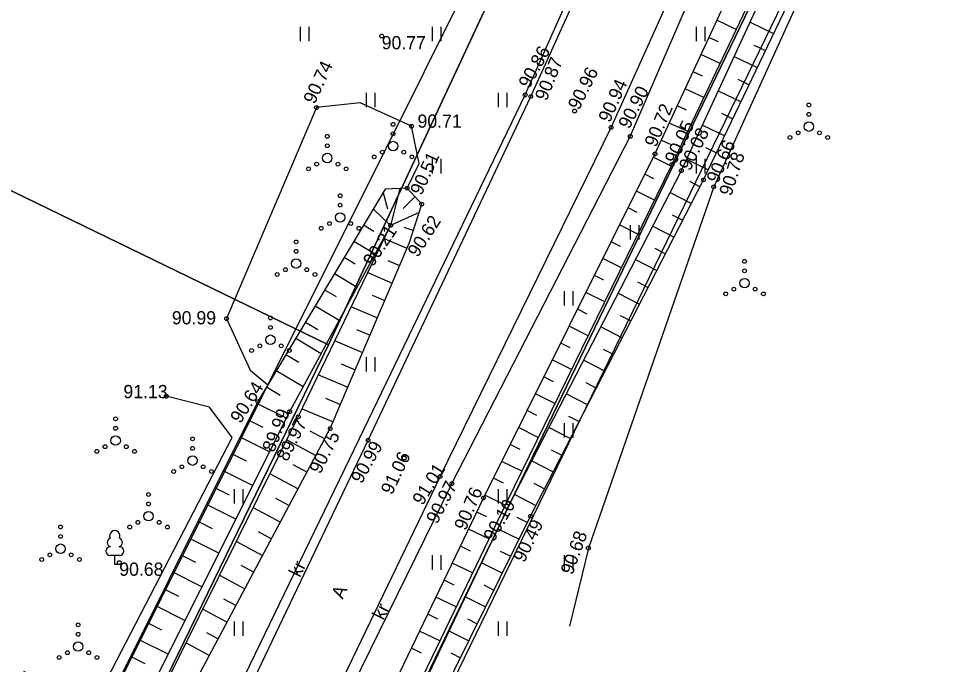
# Model space of a CAD drawing. Extents: x 629029 to 641990, y 6443658 to 6449700.
# Drawn here: x 636904.34 to 636953.28, y 6445213.09 to 6445247.32 of the extents above; entities that cross this region are included whole.
import ezdxf

# ---------------------------------------------------------------- set-up
doc = ezdxf.new("R2010")
doc.units = 0
for name, color, linetype in [('HALJASTUS', 7, 'Continuous'), ('KORGUS-EH2000', 7, 'Continuous'), ('MOOTPIIR', 7, 'Continuous'), ('PIIR', 7, 'Continuous'), ('PUU', 7, 'Continuous'), ('RELJEEF', 7, 'Continuous'), ('TEE', 7, 'Continuous')]:
    doc.layers.add(name, color=color, linetype=linetype)

msp = doc.modelspace()

# ---------------------------------------------------------------- linework, layer by layer
at = {"layer": 'HALJASTUS'}
for p, q in [((636919.272, 6445246.881), (636919.272, 6445246.119)), ((636919.728, 6445246.881), (636919.728, 6445246.119)), ((636926.272, 6445246.881), (636926.272, 6445246.119)), ((636926.728, 6445246.881), (636926.728, 6445246.119)), ((636940.272, 6445246.881), (636940.272, 6445246.119)), ((636940.728, 6445246.881), (636940.728, 6445246.119)), ((636922.772, 6445243.381), (636922.772, 6445242.619)), ((636923.228, 6445243.381), (636923.228, 6445242.619)), ((636929.772, 6445243.381), (636929.772, 6445242.619)), ((636930.228, 6445243.381), (636930.228, 6445242.619)), ((636926.272, 6445239.881), (636926.272, 6445239.119)), ((636926.728, 6445239.881), (636926.728, 6445239.119)), ((636940.272, 6445239.881), (636940.272, 6445239.119)), ((636940.728, 6445239.881), (636940.728, 6445239.119)), ((636936.772, 6445236.381), (636936.772, 6445235.619)), ((636937.228, 6445236.381), (636937.228, 6445235.619)), ((636933.272, 6445232.881), (636933.272, 6445232.119)), ((636933.728, 6445232.881), (636933.728, 6445232.119)), ((636922.772, 6445229.381), (636922.772, 6445228.619)), ((636923.228, 6445229.381), (636923.228, 6445228.619)), ((636933.272, 6445225.881), (636933.272, 6445225.119)), ((636933.728, 6445225.881), (636933.728, 6445225.119)), ((636915.772, 6445222.381), (636915.772, 6445221.619)), ((636916.228, 6445222.381), (636916.228, 6445221.619)), ((636929.772, 6445222.381), (636929.772, 6445221.619)), ((636930.228, 6445222.381), (636930.228, 6445221.619)), ((636926.272, 6445218.881), (636926.272, 6445218.119)), ((636926.728, 6445218.881), (636926.728, 6445218.119)), ((636933.272, 6445218.881), (636933.272, 6445218.119)), ((636933.728, 6445218.881), (636933.728, 6445218.119)), ((636915.772, 6445215.381), (636915.772, 6445214.619)), ((636916.228, 6445215.381), (636916.228, 6445214.619)), ((636929.772, 6445215.381), (636929.772, 6445214.619)), ((636930.228, 6445215.381), (636930.228, 6445214.619))]:
    msp.add_line(p, q, dxfattribs=at)
for points in [[(636951.262, 6445250.4), (636947.35, 6445251.952), (636941.199, 6445238.407), (636934.556, 6445219.267), (636933.551, 6445215.132)], [(636924.943, 6445238.333), (636925.591, 6445239.648), (636925.18, 6445241.613), (636922.448, 6445242.862), (636920.142, 6445242.599), (636915.371, 6445231.421), (636916.616, 6445228.695), (636917.563, 6445227.915)], [(636904.609, 6445212.734), (636908.263, 6445210.83), (636915.674, 6445225.122), (636914.47, 6445226.729), (636912.177, 6445227.307)]]:
    msp.add_lwpolyline(points, dxfattribs=at)
for centre, radius in [((636946.245, 6445242.743), 0.1), ((636946.245, 6445242.243), 0.1), ((636924.199, 6445241.715), 0.1), ((636946.245, 6445241.593), 0.25), ((636920.711, 6445241.081), 0.1), ((636924.199, 6445241.215), 0.1), ((636945.245, 6445241.018), 0.1), ((636945.68, 6445241.268), 0.1), ((636946.81, 6445241.268), 0.1), ((636947.245, 6445241.018), 0.1), ((636920.711, 6445240.581), 0.1), ((636924.199, 6445240.565), 0.25), ((636920.711, 6445239.931), 0.25), ((636923.199, 6445239.99), 0.1), ((636923.634, 6445240.24), 0.1), ((636924.764, 6445240.24), 0.1), ((636925.199, 6445239.99), 0.1), ((636920.146, 6445239.606), 0.1), ((636921.276, 6445239.606), 0.1), ((636919.711, 6445239.356), 0.1), ((636921.711, 6445239.356), 0.1), ((636921.391, 6445237.933), 0.1), ((636921.391, 6445237.433), 0.1), ((636921.391, 6445236.783), 0.25), ((636920.391, 6445236.208), 0.1), ((636920.826, 6445236.458), 0.1), ((636921.956, 6445236.458), 0.1), ((636922.391, 6445236.208), 0.1), ((636919.058, 6445235.487), 0.1), ((636919.058, 6445234.987), 0.1), ((636919.058, 6445234.337), 0.25), ((636942.835, 6445234.455), 0.1), ((636918.058, 6445233.762), 0.1), ((636918.493, 6445234.012), 0.1), ((636919.623, 6445234.012), 0.1), ((636920.058, 6445233.762), 0.1), ((636942.835, 6445233.955), 0.1), ((636942.835, 6445233.305), 0.25), ((636941.835, 6445232.73), 0.1), ((636942.27, 6445232.98), 0.1), ((636943.4, 6445232.98), 0.1), ((636943.835, 6445232.73), 0.1), ((636917.699, 6445231.455), 0.1), ((636917.699, 6445230.955), 0.1), ((636917.699, 6445230.305), 0.25), ((636916.699, 6445229.73), 0.1), ((636917.134, 6445229.98), 0.1), ((636918.264, 6445229.98), 0.1), ((636918.699, 6445229.73), 0.1), ((636909.491, 6445226.112), 0.1), ((636909.491, 6445225.612), 0.1), ((636909.491, 6445224.962), 0.25), ((636913.568, 6445225.048), 0.1), ((636908.491, 6445224.387), 0.1), ((636908.926, 6445224.637), 0.1), ((636910.056, 6445224.637), 0.1), ((636910.491, 6445224.387), 0.1), ((636913.568, 6445224.548), 0.1), ((636913.568, 6445223.898), 0.25), ((636912.568, 6445223.323), 0.1), ((636913.003, 6445223.573), 0.1), ((636914.133, 6445223.573), 0.1), ((636914.568, 6445223.323), 0.1), ((636911.235, 6445222.103), 0.1), ((636911.235, 6445221.603), 0.1), ((636911.235, 6445220.953), 0.25), ((636906.57, 6445220.382), 0.1), ((636910.235, 6445220.378), 0.1), ((636910.67, 6445220.628), 0.1), ((636911.8, 6445220.628), 0.1), ((636912.235, 6445220.378), 0.1), ((636906.57, 6445219.882), 0.1), ((636906.57, 6445219.232), 0.25), ((636906.005, 6445218.907), 0.1), ((636907.135, 6445218.907), 0.1), ((636905.57, 6445218.657), 0.1), ((636907.57, 6445218.657), 0.1), ((636907.498, 6445215.195), 0.1), ((636907.498, 6445214.695), 0.1), ((636907.498, 6445214.045), 0.25), ((636906.933, 6445213.72), 0.1), ((636908.063, 6445213.72), 0.1), ((636906.498, 6445213.47), 0.1), ((636908.498, 6445213.47), 0.1)]:
    msp.add_circle(centre, radius, dxfattribs=at)
at = {"layer": 'KORGUS-EH2000'}
for centre in [(636923.595, 6445246.392), (636931.201, 6445243.272), (636931.5, 6445243.194), (636920.142, 6445242.599), (636933.826, 6445242.419), (636925.18, 6445241.613), (636935.765, 6445241.556), (636936.778, 6445241.078), (636938.086, 6445240.146), (636938.988, 6445239.581), (636939.486, 6445239.262), (636940.664, 6445238.777), (636924.943, 6445238.333), (636941.199, 6445238.407), (636925.719, 6445237.49), (636924.071, 6445236.362), (636915.371, 6445231.421), (636912.177, 6445227.307), (636917.031, 6445227.029), (636918.714, 6445226.491), (636919.176, 6445226.219), (636920.869, 6445225.593), (636922.875, 6445224.975), (636924.796, 6445224.034), (636926.695, 6445223.065), (636927.319, 6445222.678), (636928.999, 6445221.921), (636930.302, 6445221.647), (636931.485, 6445220.952), (636934.556, 6445219.267), (636909.682, 6445218.495)]:
    msp.add_circle(centre, 0.1, dxfattribs=at)
at = {"layer": 'MOOTPIIR'}
for points in [[(637024.42, 6445657.078), (636938.037, 6445472.015), (636913.649, 6445417.93), (636912.653, 6445413.451), (636914.644, 6445407.976), (636991.955, 6445374.961), (636999.753, 6445379.606), (637007.052, 6445389.063), (637030.279, 6445382.095), (637053.505, 6445425.893), (637065.616, 6445455.092), (637072.75, 6445452.438), (637059.976, 6445423.073), (637034.03, 6445371.866), (637024.498, 6445359.679), (637011.105, 6445350.389), (637007.244, 6445354.008), (636996.722, 6445356.663), (636950.066, 6445258.879), (636880.688, 6445116.257)], [(636829.034, 6445050.852), (636935.555, 6445263.898), (636879.931, 6445296.72), (636811.983, 6445329.542), (636816.475, 6445337.604), (636894.672, 6445300.29), (636925.766, 6445291.077), (636943.617, 6445280.597), (636982.241, 6445361.145), (636981.29, 6445364.312), (636948.195, 6445379.831), (636918.583, 6445391.39), (636903.856, 6445399.149), (636897.681, 6445404.85), (636897.839, 6445409.917), (636923.918, 6445467.735), (636999.975, 6445627.702)]]:
    msp.add_lwpolyline(points, dxfattribs=at)
at = {"layer": 'PIIR'}
for points in [[(637141.89, 6445598.09), (637071.3, 6445452.06), (637059.61, 6445424.1), (637032.72, 6445372.26), (637020.3, 6445376.49), (637011.72, 6445376.93), (637006.41, 6445374.59), (637000.3, 6445366.99), (636995.47, 6445356.3), (636851.71, 6445058.79)], [(636851.71, 6445058.79), (636995.47, 6445356.3), (636995.73, 6445368.35), (636992.44, 6445367.04), (636990.78, 6445369.56), (636985.25, 6445374.01), (636961.85, 6445384.8), (636917.02, 6445404.25), (636912.08, 6445408.69), (636910.15, 6445413.96), (636935.65, 6445470.93), (636985.39, 6445579.8)], [(636978.43, 6445578.64), (636928.89, 6445473.58), (636909.74, 6445429.09), (636904.25, 6445415.11), (636904.54, 6445411.47), (636907.01, 6445405.27), (636910.02, 6445401.78), (636914.27, 6445399.64), (636962.85, 6445378.32), (636982.17, 6445369.47), (636985.85, 6445366.12), (636987.13, 6445364.23), (636983.91, 6445362.74), (636983.36, 6445359.31), (636969.53, 6445331.78), (636943.6, 6445278.78), (636936.7, 6445264.16), (636920.77, 6445230.04), (636882.75, 6445151.96)]]:
    msp.add_lwpolyline(points, dxfattribs=at)
for points in [[(636936.7, 6445264.16), (636886.39, 6445294.58), (636813.05, 6445330.01), (636793.33, 6445291.9), (636920.77, 6445230.04)], [(636882.75, 6445151.96), (636920.77, 6445230.04), (636793.33, 6445291.9), (636761.34, 6445230.08), (636743.9, 6445241.83), (636707, 6445180.93), (636705.74, 6445178.62), (636753.22, 6445151.33), (636760.98, 6445166.95), (636785.01, 6445152.96), (636810.93, 6445196.86), (636880.95, 6445153.08)]]:
    msp.add_lwpolyline(points, close=True, dxfattribs=at)
at = {"layer": 'PUU'}
for p, q in [((636909.686, 6445218.865), (636909.206, 6445218.865)), ((636909.446, 6445218.39), (636909.446, 6445218.865)), ((636909.826, 6445218.39), (636909.446, 6445218.39))]:
    msp.add_line(p, q, dxfattribs=at)
for centre, radius, start, end in [((636909.446, 6445219.91), 0.277, 332.5799, 207.4201), ((636909.276, 6445219.562), 0.233, 109.0217, 253.1415), ((636909.616, 6445219.562), 0.233, 286.8508, 70.9859), ((636909.209, 6445219.102), 0.238, 90.0016, 269.3953), ((636909.683, 6445219.102), 0.238, 270.6047, 89.9984)]:
    msp.add_arc(centre, radius, start, end, dxfattribs=at)
at = {"layer": 'RELJEEF'}
for p, q in [((636942.398, 6445246.747), (636941.365, 6445247.226)), ((636943.126, 6445247.122), (636944.378, 6445246.521)), ((636941.456, 6445246.081), (636940.944, 6445246.318)), ((636943.326, 6445245.917), (636943.946, 6445245.62)), ((636941.538, 6445244.941), (636940.524, 6445245.411)), ((636942.285, 6445245.307), (636943.513, 6445244.718)), ((636940.606, 6445244.271), (636940.104, 6445244.503)), ((636942.473, 6445244.108), (636943.081, 6445243.816)), ((636940.679, 6445243.135), (636939.684, 6445243.596)), ((636941.445, 6445243.492), (636942.648, 6445242.915)), ((636939.756, 6445242.46), (636939.263, 6445242.689)), ((636941.62, 6445242.299), (636942.216, 6445242.013)), ((636939.82, 6445241.329), (636938.843, 6445241.781)), ((636940.604, 6445241.677), (636941.783, 6445241.111)), ((636938.907, 6445240.65), (636938.423, 6445240.874)), ((636940.767, 6445240.489), (636941.351, 6445240.21)), ((636938.946, 6445239.496), (636937.998, 6445239.969)), ((636939.764, 6445239.862), (636940.919, 6445239.308)), ((636938.029, 6445238.836), (636937.551, 6445239.074)), ((636939.911, 6445238.702), (636940.476, 6445238.411)), ((636923.67, 6445238.081), (636923.902, 6445237.24)), ((636924.56, 6445238.314), (636924.071, 6445236.362)), ((636938.065, 6445237.7), (636937.105, 6445238.179)), ((636938.889, 6445238.104), (636940.018, 6445237.522)), ((636924.732, 6445237.254), (636925.36, 6445237.88)), ((636923.155, 6445237.224), (636924.071, 6445236.362)), ((636937.142, 6445237.043), (636936.659, 6445237.284)), ((636925.576, 6445237.042), (636924.071, 6445236.362)), ((636938.996, 6445236.924), (636939.56, 6445236.633)), ((636923.181, 6445236.042), (636922.64, 6445236.367)), ((636925.271, 6445236.089), (636924.795, 6445236.242)), ((636937.185, 6445235.904), (636936.213, 6445236.389)), ((636937.973, 6445236.326), (636939.102, 6445235.744)), ((636923.733, 6445235.661), (636924.937, 6445235.148)), ((636923.244, 6445234.838), (636922.125, 6445235.509)), ((636936.255, 6445235.25), (636935.767, 6445235.494)), ((636938.08, 6445235.146), (636938.644, 6445234.855)), ((636922.188, 6445234.305), (636921.61, 6445234.652)), ((636923.921, 6445234.493), (636924.545, 6445234.228)), ((636936.304, 6445234.109), (636935.32, 6445234.599)), ((636937.058, 6445234.548), (636938.187, 6445233.966)), ((636922.289, 6445233.078), (636921.095, 6445233.795)), ((636922.862, 6445233.857), (636924.153, 6445233.308)), ((636935.369, 6445233.458), (636934.874, 6445233.704)), ((636937.164, 6445233.368), (636937.729, 6445233.077)), ((636921.196, 6445232.568), (636920.58, 6445232.938)), ((636923.094, 6445232.672), (636923.762, 6445232.388)), ((636935.423, 6445232.313), (636934.428, 6445232.809)), ((636936.142, 6445232.77), (636937.271, 6445232.188)), ((636921.334, 6445231.319), (636920.065, 6445232.081)), ((636921.992, 6445232.054), (636923.37, 6445231.468)), ((636934.482, 6445231.665), (636933.982, 6445231.914)), ((636920.204, 6445230.831), (636919.551, 6445231.223)), ((636936.248, 6445231.59), (636936.813, 6445231.299)), ((636922.268, 6445230.85), (636922.978, 6445230.548)), ((636934.543, 6445230.517), (636933.536, 6445231.02)), ((636935.226, 6445230.992), (636936.355, 6445230.41)), ((636920.379, 6445229.559), (636919.036, 6445230.366)), ((636921.122, 6445230.251), (636922.586, 6445229.627)), ((636933.596, 6445229.872), (636933.089, 6445230.125)), ((636935.333, 6445229.812), (636935.898, 6445229.521)), ((636919.211, 6445229.094), (636918.521, 6445229.509)), ((636921.441, 6445229.028), (636922.195, 6445228.707)), ((636933.662, 6445228.722), (636932.643, 6445229.23)), ((636934.31, 6445229.214), (636935.44, 6445228.632)), ((636919.424, 6445227.8), (636918.006, 6445228.652)), ((636920.252, 6445228.448), (636921.803, 6445227.787)), ((636932.709, 6445228.079), (636932.197, 6445228.335)), ((636918.219, 6445227.357), (636917.491, 6445227.794)), ((636934.417, 6445228.034), (636934.982, 6445227.743)), ((636932.781, 6445226.926), (636931.751, 6445227.44)), ((636933.394, 6445227.436), (636934.524, 6445226.854)), ((636918.545, 6445226.154), (636916.983, 6445226.933)), ((636920.614, 6445227.207), (636921.411, 6445226.867)), ((636919.381, 6445226.644), (636921.02, 6445225.947)), ((636931.823, 6445226.287), (636931.304, 6445226.545)), ((636917.317, 6445225.649), (636916.537, 6445226.038)), ((636933.501, 6445226.256), (636934.066, 6445225.965)), ((636919.795, 6445225.469), (636920.579, 6445225.05)), ((636931.9, 6445225.13), (636930.858, 6445225.65)), ((636932.478, 6445225.658), (636933.608, 6445225.076)), ((636917.648, 6445224.366), (636916.09, 6445225.144)), ((636918.565, 6445224.991), (636920.109, 6445224.168)), ((636930.936, 6445224.494), (636930.412, 6445224.755)), ((636932.586, 6445224.478), (636933.151, 6445224.187)), ((636916.422, 6445223.861), (636915.644, 6445224.249)), ((636931.02, 6445223.335), (636929.966, 6445223.86)), ((636931.562, 6445223.88), (636932.693, 6445223.298)), ((636918.879, 6445223.69), (636919.638, 6445223.286)), ((636916.751, 6445222.578), (636915.197, 6445223.354)), ((636917.675, 6445223.199), (636919.168, 6445222.403)), ((636930.049, 6445222.701), (636929.52, 6445222.965)), ((636915.527, 6445222.072), (636914.75, 6445222.459)), ((636931.67, 6445222.7), (636932.235, 6445222.409)), ((636917.963, 6445221.912), (636918.697, 6445221.521)), ((636930.14, 6445221.538), (636929.073, 6445222.07)), ((636930.647, 6445222.102), (636931.777, 6445221.519)), ((636915.855, 6445220.791), (636914.304, 6445221.565)), ((636916.784, 6445221.408), (636918.226, 6445220.639)), ((636929.176, 6445220.911), (636928.638, 6445221.17)), ((636914.632, 6445220.283), (636913.857, 6445220.67)), ((636930.758, 6445220.908), (636931.325, 6445220.628)), ((636917.047, 6445220.134), (636917.756, 6445219.756)), ((636929.28, 6445219.752), (636928.205, 6445220.269)), ((636929.762, 6445220.285), (636930.881, 6445219.732)), ((636914.958, 6445219.003), (636913.411, 6445219.775)), ((636915.893, 6445219.616), (636917.285, 6445218.874)), ((636928.309, 6445219.109), (636927.771, 6445219.368)), ((636929.885, 6445219.109), (636930.438, 6445218.835)), ((636913.737, 6445218.495), (636912.964, 6445218.88)), ((636928.903, 6445218.479), (636929.994, 6445217.939)), ((636914.061, 6445217.215), (636912.518, 6445217.986)), ((636916.131, 6445218.356), (636916.814, 6445217.992)), ((636928.412, 6445217.95), (636927.338, 6445218.466)), ((636915.002, 6445217.825), (636916.344, 6445217.109)), ((636927.441, 6445217.307), (636926.904, 6445217.565)), ((636912.842, 6445216.706), (636912.071, 6445217.091)), ((636929.012, 6445217.309), (636929.55, 6445217.043)), ((636915.215, 6445216.578), (636915.873, 6445216.227)), ((636927.544, 6445216.148), (636926.471, 6445216.664)), ((636928.043, 6445216.673), (636929.107, 6445216.147)), ((636913.165, 6445215.427), (636911.625, 6445216.196)), ((636914.112, 6445216.033), (636915.402, 6445215.345)), ((636926.574, 6445215.505), (636926.038, 6445215.763)), ((636911.947, 6445214.917), (636911.178, 6445215.301)), ((636928.138, 6445215.51), (636928.663, 6445215.25)), ((636914.299, 6445214.8), (636914.932, 6445214.462)), ((636926.677, 6445214.346), (636925.604, 6445214.862)), ((636927.184, 6445214.867), (636928.22, 6445214.354)), ((636912.268, 6445213.64), (636910.732, 6445214.407)), ((636913.221, 6445214.241), (636914.461, 6445213.58)), ((636925.707, 6445213.703), (636925.171, 6445213.96)), ((636927.265, 6445213.711), (636927.776, 6445213.458)), ((636911.052, 6445213.129), (636910.285, 6445213.512))]:
    msp.add_line(p, q, dxfattribs=at)
for points in [[(636921.857, 6445201.496), (636931.485, 6445220.952), (636940.664, 6445238.777), (636948.331, 6445254.764), (636956.791, 6445274.071), (636962.709, 6445286.771), (636962.904, 6445287.719), (636962.046, 6445288.677), (636960.997, 6445289.077), (636960.002, 6445288.372), (636958.987, 6445285.969), (636954.464, 6445275.814), (636945.588, 6445256.346), (636938.086, 6445240.146), (636928.999, 6445221.921), (636919.889, 6445202.976)], [(636961.293, 6445287.331), (636960.875, 6445287.157), (636955.714, 6445274.955), (636946.691, 6445255.771), (636938.988, 6445239.581), (636930.206, 6445221.676), (636920.885, 6445202.318)], [(636921.154, 6445202.195), (636930.38, 6445221.585), (636939.486, 6445239.262), (636947.026, 6445255.544), (636956.024, 6445274.772), (636961.468, 6445287.008), (636961.293, 6445287.331)], [(636910.964, 6445207.024), (636920.869, 6445225.593), (636925.069, 6445235.459), (636925.719, 6445237.49), (636924.943, 6445238.333), (636923.786, 6445238.274), (636917.031, 6445227.029), (636907.632, 6445208.196)], [(636852.953, 6445108.84), (636856.244, 6445107.972), (636860.074, 6445107.472), (636862.206, 6445108.529), (636863.728, 6445111.168), (636872.06, 6445128.932), (636879.957, 6445145.492), (636889.039, 6445164.328), (636900.642, 6445188.662), (636909.722, 6445207.204), (636919.176, 6445226.219), (636924.071, 6445236.362), (636918.714, 6445226.491), (636909.215, 6445207.553), (636900.458, 6445188.716), (636888.853, 6445164.379), (636879.322, 6445145.719), (636871.746, 6445129.133), (636863.286, 6445111.491), (636861.644, 6445108.877), (636860.168, 6445108.265), (636856.295, 6445108.741), (636853.073, 6445109.504)]]:
    msp.add_lwpolyline(points, dxfattribs=at)
at = {"layer": 'TEE'}
for points in [[(636922.875, 6445224.975), (636931.5, 6445243.194), (636939.045, 6445259.85), (636948.537, 6445279.106), (636951.121, 6445284.431), (636957.623, 6445297.073), (636964.584, 6445311.51), (636964.176, 6445312.336), (636965.014, 6445313.901), (636965.693, 6445313.587), (636966.155, 6445314.38), (636974.561, 6445331.155), (636983.836, 6445350.006), (636984.571, 6445352.444), (636984.697, 6445352.885)], [(636926.695, 6445223.065), (636935.765, 6445241.556), (636943.066, 6445257.735), (636952.342, 6445277.304), (636956.815, 6445286.9), (636957.799, 6445288.526), (636958.669, 6445289.361), (636959.489, 6445289.907), (636960.054, 6445289.929), (636960.132, 6445289.231), (636961.42, 6445289.292), (636962.323, 6445289.099), (636963.398, 6445288.739), (636963.851, 6445288.592), (636964.533, 6445287.991), (636964.557, 6445287.887)], [(636927.319, 6445222.678), (636936.778, 6445241.078), (636943.771, 6445257.274), (636952.938, 6445277.096), (636957.335, 6445286.616), (636958.496, 6445288.193), (636959.416, 6445288.947), (636960.132, 6445289.231)], [(636875.33, 6445127.06), (636879.163, 6445135.373), (636883.312, 6445143.675), (636892.595, 6445162.798), (636904.157, 6445187.187), (636913.159, 6445205.949), (636922.417, 6445225.077), (636931.201, 6445243.272), (636934.34, 6445250.29)], [(636836.389, 6445049.83), (636842.229, 6445060.095), (636850.062, 6445075.734), (636856.978, 6445089.807), (636865.266, 6445106.591), (636875.33, 6445127.06), (636883.69, 6445143.804), (636893.044, 6445162.647), (636904.656, 6445186.895), (636913.662, 6445205.686), (636922.875, 6445224.975)], [(636926.695, 6445223.065), (636917.604, 6445204.212), (636908.451, 6445185.103), (636896.689, 6445160.732), (636887.681, 6445142.251), (636879.161, 6445125.017), (636869.393, 6445105.163), (636860.848, 6445087.534), (636853.979, 6445073.453), (636846.535, 6445057.915), (636841.563, 6445047.254)], [(636927.319, 6445222.678), (636918.158, 6445204.055), (636909.243, 6445184.794), (636897.054, 6445160.613), (636888.154, 6445141.831), (636879.519, 6445124.722), (636871.26, 6445107.575)]]:
    msp.add_lwpolyline(points, dxfattribs=at)

# ---------------------------------------------------------------- texts
at = {"layer": 'KORGUS-EH2000'}
for s, p in [('90.77', (636923.595, 6445245.692)), ('90.71', (636925.497, 6445241.536)), ('90.99', (636912.472, 6445231.117)), ('91.13', (636909.901, 6445227.207)), ('90.68', (636909.682, 6445217.795))]:
    msp.add_text(s, height=0.7, dxfattribs=at).set_placement(p)
for s, rotation, p in [('90.86', 60.6859, (636931.41, 6445243.567)), ('90.74', 64.9574, (636920.04, 6445242.741)), ('90.87', 67.9959, (636932.338, 6445242.913)), ('90.96', 63.4349, (636934.056, 6445242.427)), ('90.94', 66.0979, (636935.689, 6445241.764)), ('90.90', 62.8961, (636936.722, 6445241.423)), ('90.72', 67.1977, (636938.142, 6445240.458)), ('90.05', 64.9831, (636939.199, 6445239.58)), ('90.08', 63.7469, (636939.941, 6445239.203)), ('90.66', 65.9611, (636941.419, 6445238.548)), ('90.51', 65.556, (636925.706, 6445237.909)), ('90.78', 71.8619, (636942.13, 6445237.878)), ('90.62', 57.308, (636925.505, 6445234.628)), ('90.21', 55.9541, (636923.127, 6445234.131)), ('90.64', 57.2648, (636916.102, 6445225.822)), ('89.99', 68.3388, (636917.88, 6445224.292)), ('89.97', 62.7363, (636918.586, 6445223.806)), ('90.75', 62.8787, (636920.338, 6445223.149)), ('90.99', 60.857, (636922.533, 6445222.632)), ('91.06', 64.6758, (636924.144, 6445222.043)), ('91.01', 58.2191, (636925.766, 6445221.482)), ('90.97', 62.3368, (636926.532, 6445220.5)), ('90.76', 67.034, (636928.049, 6445220.149)), ('90.10', 60.1595, (636929.544, 6445219.553)), ('90.49', 63.8745, (636931.158, 6445218.453)), ('90.68', 69.8374, (636933.709, 6445217.809))]:
    msp.add_text(s, height=0.7, rotation=rotation, dxfattribs=at).set_placement(p)
at = {"layer": 'TEE'}
for s, rotation, p in [('kr', 63.5271, (636919.261, 6445217.67)), ('A', 65.3111, (636921.532, 6445216.519)), ('kr', 63.5271, (636923.685, 6445215.409))]:
    msp.add_text(s, height=0.7, rotation=rotation, dxfattribs=at).set_placement(p)

doc.saveas('drawing.dxf')
